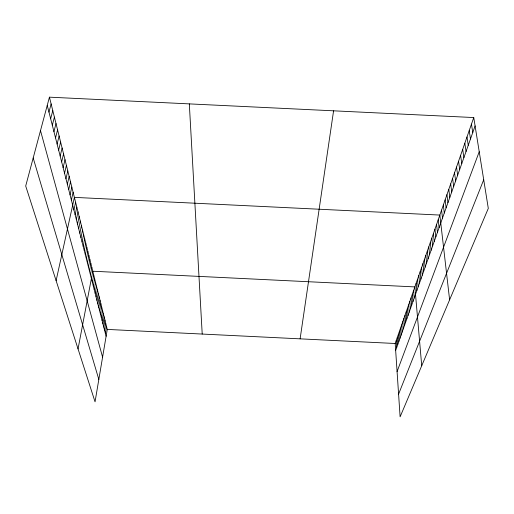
<?xml version="1.0" encoding="UTF-8"?>
<svg xmlns="http://www.w3.org/2000/svg" width="514" height="514" viewBox="0 0 514 514"><rect width="100%" height="100%" fill="white"/><g stroke="black" fill="none" stroke-linecap="round" stroke-linejoin="round"><path stroke-width="0.77" d="M300.112 338.848L333.58 110.818M49.434 97.165L107.265 329.416L95.051 401.839L25.7 186.017L49.434 97.165L473.754 117.552L488.3 208.395L400.11 416.835L395.195 343.493L473.754 117.552M104.541 330.129L105.723 323.222M105.331 333.226L106.501 326.339M102.935 323.826L104.136 316.862M103.744 327L104.933 320.061M102.113 320.614L103.333 313.624M100.442 314.06L101.688 307.019M101.284 317.356L102.517 310.34M99.594 310.719L100.847 303.652M98.733 307.333L99.999 300.24M96.966 300.427L98.264 293.276M97.853 303.902L99.138 296.784M96.073 296.899L97.384 289.723M95.161 293.327L96.484 286.125M93.297 286.035L94.653 278.781M94.235 289.71L95.578 282.475M92.353 282.314L93.721 275.029M78.044 348.916L92.777 271.225L414.869 286.908L421.724 365.743M90.413 274.707L91.813 267.37M89.423 270.827L90.843 263.457M88.421 266.888L89.854 259.493M87.399 262.892L88.851 255.471M85.318 254.726L86.802 247.247M86.365 258.838L87.836 251.391M84.251 250.549L85.761 243.045M83.172 246.315L84.694 238.785M82.079 242.017L83.621 234.455M80.968 237.648L82.523 230.066M79.837 233.221L81.418 225.607M78.687 228.717L80.287 221.078M77.524 224.149L79.143 216.484M76.342 219.51L77.98 211.819M75.14 214.801L76.804 207.078M73.92 210.014L75.603 202.265M56.11 280.657L74.389 197.376L439.849 215.07L449.615 299.829M71.382 200.055L73.11 192.255M70.065 194.883L71.812 187.051M68.722 189.615L70.495 181.763M67.353 184.263L69.159 176.379M65.965 178.814L67.797 170.905M64.552 173.276L66.409 165.341M63.119 167.641L65.002 159.681M61.654 161.904L63.563 153.917M60.17 156.07L62.104 148.058M58.654 150.127L60.62 142.089M57.112 144.081L59.11 136.017M55.544 137.919L57.568 129.836M53.944 131.648L56 123.54M52.312 125.262L54.4 117.128M50.655 118.753L52.775 110.594M48.965 112.123L51.117 103.944M395.658 350.439L475.097 125.936M397.078 371.59L479.228 151.739M398.588 394.154L483.713 179.739M107.265 329.416L395.195 343.493M33.185 157.991L98.829 379.441M40.497 130.607L102.588 357.166M47.243 105.364L106.109 336.278M471.46 124.15L472.771 132.509M469.205 130.627L470.49 138.96M466.995 136.981L468.248 145.289M464.829 143.22L466.05 151.501M462.696 149.349L463.891 157.605M460.602 155.369L461.771 163.593M458.552 161.274L459.689 169.479M456.528 167.082L457.646 175.255M454.549 172.788L455.635 180.928M452.596 178.39L453.663 186.505M450.682 183.903L451.722 191.992M448.799 189.319L449.821 197.376M446.949 194.645L447.945 202.67M445.13 199.875L446.101 207.874M443.338 205.028L444.289 212.995M441.577 210.091L442.509 218.032M438.191 219.825L439.084 227.708M436.566 224.509L437.44 232.367M434.96 229.122L435.821 236.948M433.386 233.658L434.221 241.458M431.831 238.13L432.653 245.898M430.295 242.531L431.105 250.273M428.792 246.868L429.575 254.578M427.307 251.14L428.078 258.825M425.843 255.349L426.601 263.001M424.397 259.499L425.142 267.119M422.977 263.586L423.703 271.18M421.576 267.614L422.29 275.176M420.195 271.585L420.895 279.115M418.839 275.498L419.52 283.002M417.496 279.353L418.165 286.831M416.173 283.156L416.835 290.603M413.584 290.603L414.22 297.991M412.318 294.252L412.935 301.615M411.065 297.85L411.675 305.181M409.831 301.397L410.429 308.702M408.617 304.898L409.202 312.171M407.416 308.349L407.987 315.602M406.227 311.76L406.792 318.982M405.058 315.121L405.61 322.317M403.908 318.442L404.447 325.606M402.77 321.713L403.297 328.851M401.646 324.944L402.166 332.057M400.534 328.138L401.048 335.218M399.442 331.286L399.943 338.341M398.356 334.396L398.851 341.424M397.29 337.467L397.772 344.47M396.236 340.499L396.712 347.477M189.313 103.886L202.214 334.061"/></g></svg>
